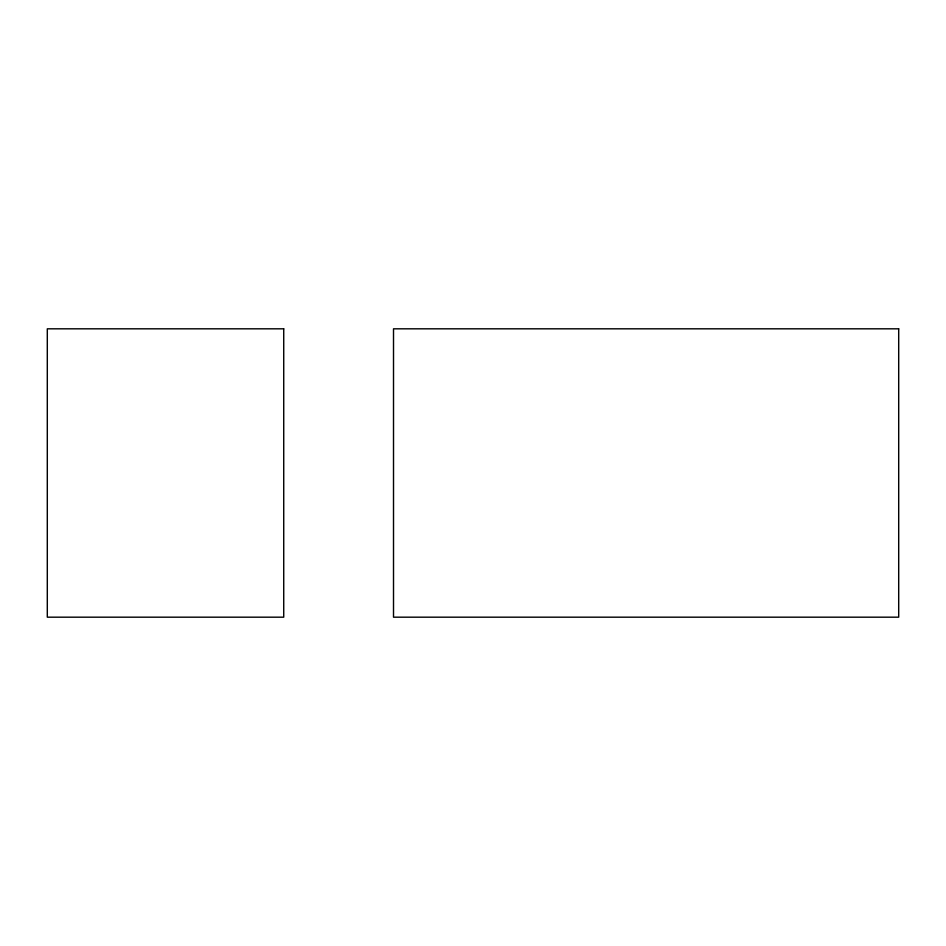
<?xml version="1.0" encoding="UTF-8"?>
<svg xmlns="http://www.w3.org/2000/svg" width="946" height="946" viewBox="0 0 946 946"><rect width="100%" height="100%" fill="white"/><g stroke="black" fill="none" stroke-linecap="round" stroke-linejoin="round"><path stroke-width="1.42" d="M283.729 328.818L47.3 328.818L47.3 617.182L283.729 617.182L283.729 328.818M898.7 328.818L393.512 328.818L393.512 617.182L898.7 617.182L898.7 328.818"/></g></svg>
